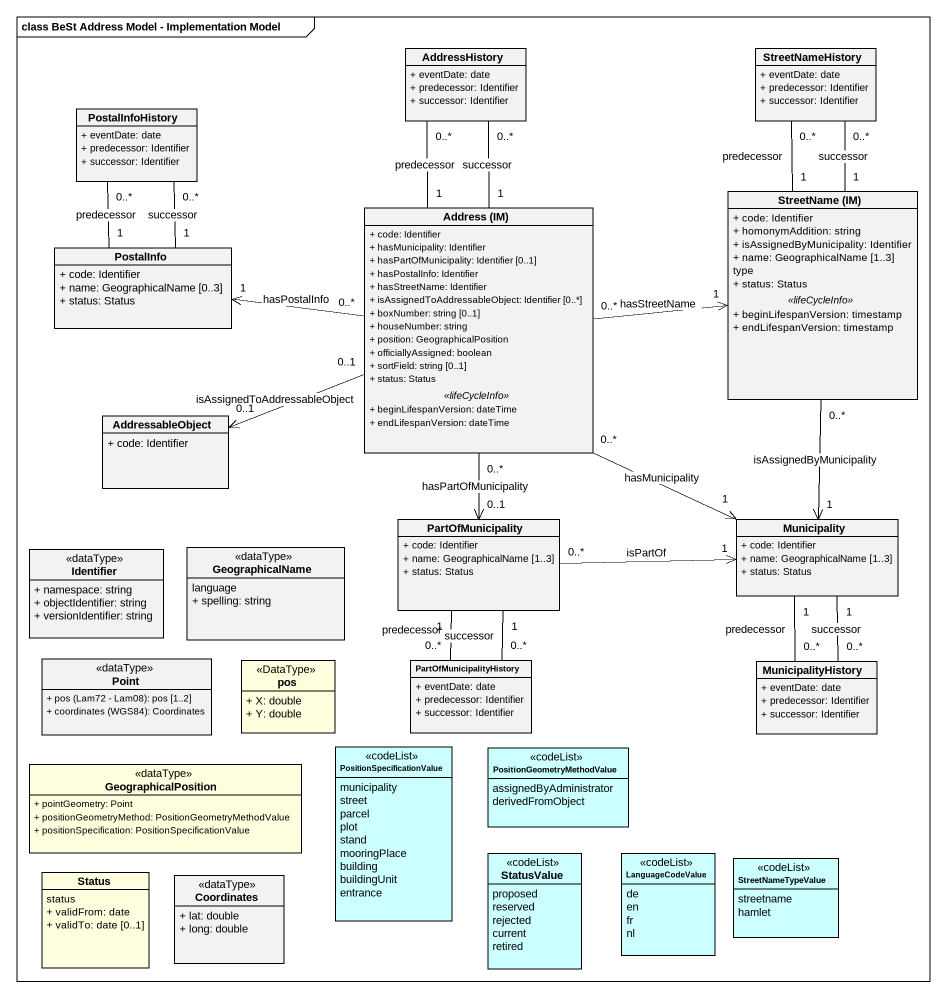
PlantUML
@startuml
mainframe class BeSt Address Model - Implementation Model
hide circle
hide empty members
skinparam classAttributeIconSize 0
class AddressHistory {
  + eventDate: date
  + predecessor: Identifier
  + successor: Identifier
}
class StreetNameHistory {
  + eventDate: date
  + predecessor: Identifier
  + successor: Identifier
}
class PostalInfoHistory {
  + eventDate: date
  + predecessor: Identifier
  + successor: Identifier
}
class "StreetName (IM)" as StreetName_IM {
  + code: Identifier
  + homonymAddition: string
  + isAssignedByMunicipality: Identifier
  + name: GeographicalName [1..3]
  type
  + status: Status
  .. <<lifeCycleInfo>> ..
  + beginLifespanVersion: timestamp
  + endLifespanVersion: timestamp
}
class "Address (IM)" as Address_IM {
  + code: Identifier
  + hasMunicipality: Identifier
  + hasPartOfMunicipality: Identifier [0..1]
  + hasPostalInfo: Identifier
  + hasStreetName: Identifier
  + isAssignedToAddressableObject: Identifier [0..*]
  + boxNumber: string [0..1]
  + houseNumber: string
  + position: GeographicalPosition
  + officiallyAssigned: boolean
  + sortField: string [0..1]
  + status: Status
  .. <<lifeCycleInfo>> ..
  + beginLifespanVersion: dateTime
  + endLifespanVersion: dateTime
}
class PostalInfo {
  + code: Identifier
  + name: GeographicalName [0..3]
  + status: Status
}
class AddressableObject {
  + code: Identifier
}
class PartOfMunicipality {
  + code: Identifier
  + name: GeographicalName [1..3]
  + status: Status
}
class Municipality {
  + code: Identifier
  + name: GeographicalName [1..3]
  + status: Status
}
class Identifier <<dataType>> {
  + namespace: string
  + objectIdentifier: string
  + versionIdentifier: string
}
class GeographicalName <<dataType>> {
  language
  + spelling: string
}
class Point <<dataType>> {
  {field} + pos (Lam72 - Lam08): pos [1..2]
  {field} + coordinates (WGS84): Coordinates
}
class pos <<DataType>> #FFFFE0 {
  + X: double
  + Y: double
}
class PartOfMunicipalityHistory {
  + eventDate: date
  + predecessor: Identifier
  + successor: Identifier
}
class MunicipalityHistory {
  + eventDate: date
  + predecessor: Identifier
  + successor: Identifier
}
enum PositionSpecificationValue <<codeList>> #CCFFFF {
  municipality
  street
  parcel
  plot
  stand
  mooringPlace
  building
  buildingUnit
  entrance
}
enum PositionGeometryMethodValue <<codeList>> #CCFFFF {
  assignedByAdministrator
  derivedFromObject
}
class GeographicalPosition <<dataType>> #FFFFE0 {
  + pointGeometry: Point
  + positionGeometryMethod: PositionGeometryMethodValue
  + positionSpecification: PositionSpecificationValue
}
enum StatusValue <<codeList>> #CCFFFF {
  proposed
  reserved
  rejected
  current
  retired
}
enum LanguageCodeValue <<codeList>> #CCFFFF {
  de
  en
  fr
  nl
}
class Status #FFFFE0 {
  status
  + validFrom: date
  + validTo: date [0..1]
}
class Coordinates <<dataType>> {
  + lat: double
  + long: double
}
enum StreetNameTypeValue <<codeList>> #CCFFFF {
  streetname
  hamlet
}
StreetNameHistory "0..*" -- "1" StreetName_IM : successor
StreetNameHistory "0..*" -- "1" StreetName_IM : predecessor
PostalInfoHistory "0..*" -- "1" PostalInfo : successor
PostalInfoHistory "0..*" -- "1" PostalInfo : predecessor
StreetName_IM "0..*" --> "1" Municipality : isAssignedByMunicipality
Address_IM "1" -up- "0..*" AddressHistory : predecessor
Address_IM "1" -up- "0..*" AddressHistory : successor
Address_IM "0..*" -right-> "1" StreetName_IM : hasStreetName
Address_IM "0..*" -left-> "1" PostalInfo : hasPostalInfo
Address_IM "0..1" -left-> "0..1" AddressableObject : isAssignedToAddressableObject
Address_IM "0..*" --> "0..1" PartOfMunicipality : hasPartOfMunicipality
Address_IM "0..*" --> "1" Municipality : hasMunicipality
PartOfMunicipality "0..*" -right-> "1" Municipality : isPartOf
PartOfMunicipalityHistory "0..*" -up- "1" PartOfMunicipality : successor
PartOfMunicipalityHistory "0..*" -up- "1" PartOfMunicipality : predecessor
MunicipalityHistory "0..*" -up- "1" Municipality : successor
MunicipalityHistory "0..*" -up- "1" Municipality : predecessor
@enduml
